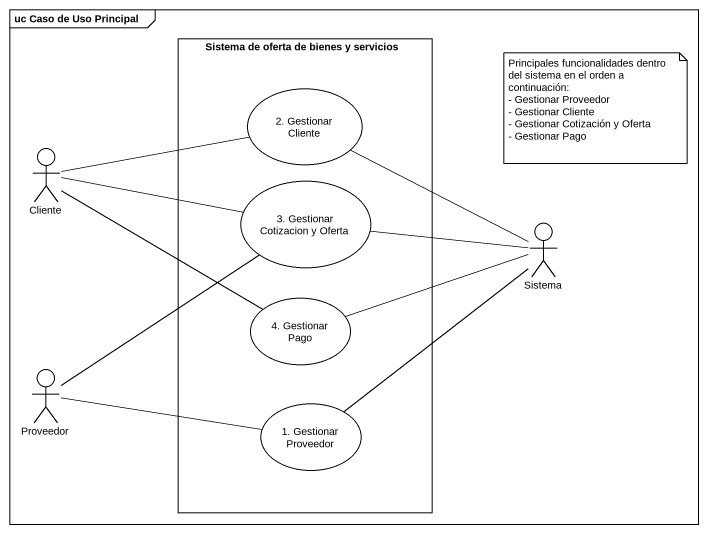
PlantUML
@startuml
mainframe uc Caso de Uso Principal
rectangle "Sistema de oferta de bienes y servicios" as Sistema_de_oferta_de_bienes {
  usecase "2. Gestionar Cliente" as u2_Gestionar_Cliente
  usecase "3. Gestionar Cotizacion y Oferta" as u3_Gestionar_Cotizacion_y
  usecase "4. Gestionar Pago" as u4_Gestionar_Pago
  usecase "1. Gestionar Proveedor" as u1_Gestionar_Proveedor
}
actor Cliente
actor Sistema
actor Proveedor
u2_Gestionar_Cliente -right- Sistema
Cliente -right- u2_Gestionar_Cliente
Cliente -right- u3_Gestionar_Cotizacion_y
Cliente -right- u4_Gestionar_Pago
u3_Gestionar_Cotizacion_y -right- Sistema
u4_Gestionar_Pago -right- Sistema
Proveedor -up- u3_Gestionar_Cotizacion_y
Proveedor -right- u1_Gestionar_Proveedor
u1_Gestionar_Proveedor -up- Sistema
note as N1
  Principales funcionalidades dentro del sistema en el orden a continuación:
  - Gestionar Proveedor
  - Gestionar Cliente
  - Gestionar Cotización y Oferta
  - Gestionar Pago
end note
@enduml
